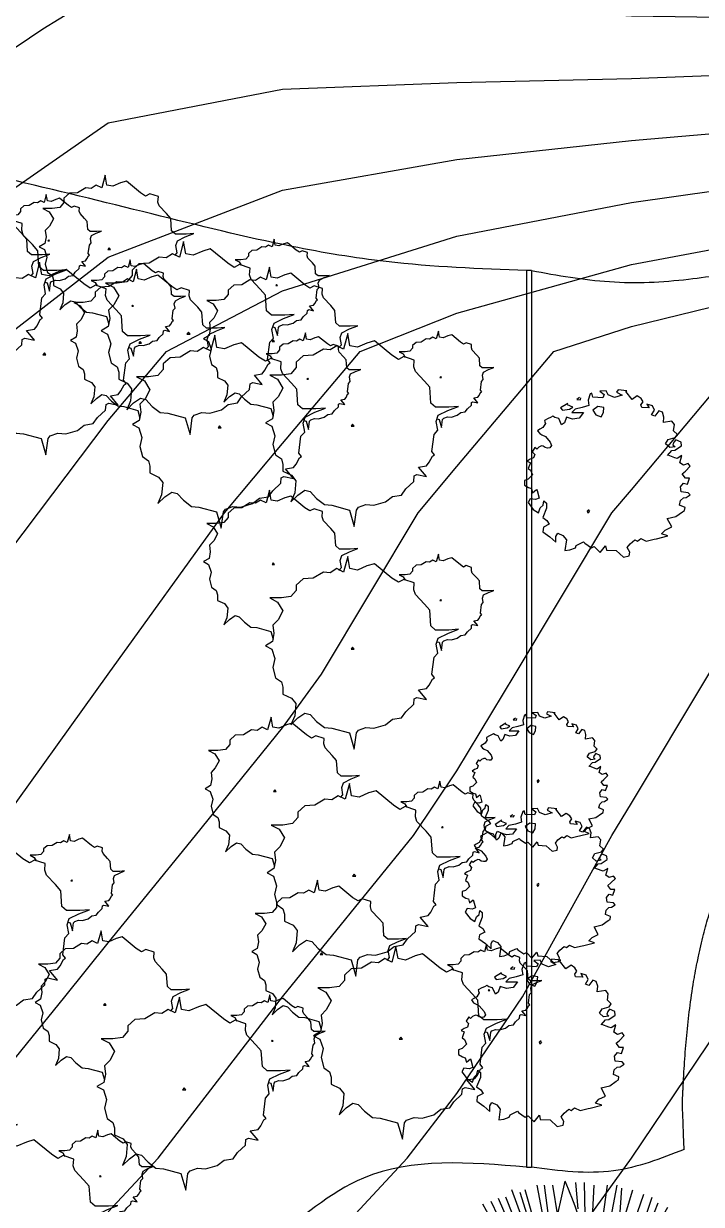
# Model space of a CAD drawing. Header units: millimetres. Extents: x -11 to 176912, y -4191 to 145688.
# Drawn here: x 38341 to 59302, y 84209 to 120738 of the extents above; entities that cross this region are included whole.
import ezdxf

# ---------------------------------------------------------------- set-up
doc = ezdxf.new("R2010")
doc.units = ezdxf.units.MM
doc.header["$MEASUREMENT"] = 0
doc.layers.add('contour', color=254, linetype='Continuous')
doc.layers.add('zelen', color=69, linetype='Continuous')

# ---------------------------------------------------------------- blocks, each defined once
blk = doc.blocks.new('K12-2')
at = {"linetype": 'Continuous'}
for p, q in [((37.2, 242.9), (32.8, 236)), ((63.4, 239.9), (37.2, 242.9)), ((-75.8, 221.1), (-83.8, 215.1)), ((-83.8, 215.1), (-72.9, 214.1)), ((-72.9, 214.1), (-71.7, 220.1)), ((-44.2, 231.8), (-50.5, 213.2)), ((-50.5, 213.2), (-47.9, 197.6)), ((-39.4, 233.2), (-44.2, 231.8)), ((-36.4, 222.2), (-39.4, 233.2)), ((-7.3, 220.3), (-36.4, 222.2)), ((2.7, 240.4), (-16, 239.4)), ((-16, 239.4), (-2.9, 229.8)), ((-2.9, 229.8), (-7.3, 220.3)), ((8.5, 228.4), (2.7, 240.4)), ((26.9, 221), (8.5, 228.4)), ((49, 227.3), (26.9, 221)), ((32.8, 236), (49, 227.3)), ((60, 238.5), (63.4, 239.9)), ((78.2, 215.1), (60, 238.5)), ((93.3, 225.4), (78.2, 215.1)), ((104.7, 218.1), (93.3, 225.4)), ((104.4, 199), (110.7, 207.7)), ((110.7, 207.7), (104.7, 218.1)), ((-110.2, 203.6), (-131.2, 190.2)), ((-131.2, 190.2), (-125.8, 183.5)), ((-125.8, 183.5), (-105.1, 186.5)), ((-111, 199.8), (-111, 199.8)), ((-95.4, 192.9), (-111, 199.8)), ((-105.1, 186.5), (-95.4, 192.9)), ((-88.1, 186.5), (-97.6, 176.8)), ((-97.6, 176.8), (-63.8, 176.4)), ((-67.3, 191.3), (-88.1, 186.5)), ((-63.8, 176.4), (-76.3, 160)), ((-47.9, 197.6), (-67.3, 191.3)), ((-21.4, 194.8), (-36.4, 183.8)), ((-36.4, 183.8), (-28.2, 170.2)), ((-3.9, 191.8), (-21.4, 194.8)), ((-12.6, 163.9), (-5.4, 176.8)), ((-5.4, 176.8), (-3.9, 191.8)), ((106.8, 191.8), (104.4, 199)), ((128.2, 190), (106.8, 191.8)), ((138, 196), (121.7, 200.8)), ((121.7, 200.8), (128.2, 190)), ((135.7, 169.7), (144, 183.5)), ((144, 183.5), (138, 196)), ((157.2, 181.4), (145.4, 165.6)), ((167.4, 177.8), (157.2, 181.4)), ((171.9, 163.7), (167.4, 177.8)), ((-175.4, 145), (-182.4, 133.1)), ((-167.8, 158.9), (-178.2, 152.9)), ((-178.2, 152.9), (-177.3, 149.7)), ((-177.3, 149.7), (-175.4, 145)), ((-160.5, 162.6), (-167.8, 158.9)), ((-153.5, 166), (-160.5, 162.6)), ((-147.4, 162.3), (-153.5, 166)), ((-136.5, 159.1), (-147.4, 162.3)), ((-127.8, 140.5), (-136.5, 159.1)), ((-119.9, 146.4), (-127.8, 140.5)), ((-113.7, 163.2), (-119.9, 146.4)), ((-96.1, 157.5), (-113.7, 163.2)), ((-76.3, 160), (-96.1, 157.5)), ((-28.2, 170.2), (-12.6, 163.9)), ((145.4, 165.6), (135.7, 169.7)), ((170.3, 147.4), (171.9, 163.7)), ((194.8, 151.5), (170.3, 147.4)), ((202.5, 141.9), (194.8, 151.5)), ((200.1, 122.9), (202.5, 141.9)), ((-191.6, 127.6), (-198.2, 123.6)), ((-198.2, 123.6), (-192.1, 115.1)), ((-192.1, 115.1), (-186.3, 111.9)), ((-182.4, 133.1), (-191.6, 127.6)), ((-186.3, 111.9), (-175.4, 106.9)), ((-175.4, 106.9), (-161.2, 90.2)), ((211.3, 112.1), (200.1, 122.9)), ((204.7, 103.2), (211.3, 112.1)), ((-206.4, 74.1), (-213.7, 61.9)), ((-200.8, 69.6), (-206.4, 74.1)), ((-195, 75.5), (-200.8, 69.6)), ((-186.7, 79.2), (-195, 75.5)), ((-181.6, 78.5), (-186.7, 79.2)), ((-176.1, 74.4), (-181.6, 78.5)), ((-169, 72.7), (-176.1, 74.4)), ((-162.2, 73), (-169, 72.7)), ((-157.4, 80.3), (-162.2, 73)), ((-161.2, 90.2), (-157.4, 80.3)), ((176.5, 84.7), (184.3, 97.8)), ((188.7, 74.2), (176.5, 84.7)), ((184.3, 97.8), (204.7, 103.2)), ((204.5, 76.7), (188.7, 74.2)), ((200.9, 89.6), (198.2, 82.4)), ((198.2, 82.4), (204.5, 76.7)), ((206.5, 96.9), (200.9, 89.6)), ((203.8, 66.6), (222.9, 79)), ((222, 90), (206.5, 96.9)), ((222.9, 79), (222, 90)), ((-220, 39.8), (-228.5, 34.3)), ((-210.1, 44.4), (-220, 39.8)), ((-213.7, 61.9), (-206.6, 54.3)), ((-206.6, 54.3), (-210.1, 44.4)), ((181.9, 50.9), (194.6, 65.4)), ((183.9, 51.6), (181.9, 50.9)), ((204, 44.2), (183.9, 51.6)), ((194.6, 65.4), (203.8, 66.6)), ((210.8, 41.9), (204, 44.2)), ((224.6, 50.9), (210.8, 41.9)), ((218.3, 29.3), (224.6, 50.9)), ((-228.5, 34.3), (-219.3, 29.9)), ((-219.3, 29.9), (-225.6, 12.9)), ((-225.6, 12.9), (-218.6, 7.6)), ((-218.6, 7.6), (-213, -5.8)), ((6.3, 3.5), (0, 0)), ((0, 0), (2, -5.3)), ((5.1, -2.8), (8, 1.4)), ((229, 22.6), (218.3, 29.3)), ((225.2, -3), (235.1, 5.3)), ((242.8, 27), (229, 22.6)), ((235.1, 5.3), (248.9, 19.4)), ((248.9, 19.4), (242.8, 27)), ((-236.1, -22.1), (-236.3, -35.7)), ((-225.4, -18.7), (-236.1, -22.1)), ((-213, -5.8), (-225.4, -18.7)), ((2, -5.3), (5.1, -2.8)), ((220.7, -41.4), (229, -30.1)), ((235.1, -15.6), (225.2, -3)), ((229, -30.1), (240.7, -33.2)), ((247, -15.6), (235.1, -15.6)), ((240.7, -33.2), (247, -15.6)), ((-236.3, -35.7), (-224.6, -42.8)), ((-224.6, -42.8), (-216.4, -45.4)), ((-216.4, -45.4), (-213.2, -58.2)), ((-213.2, -58.2), (-201.3, -48.3)), ((-201.3, -48.3), (-199.7, -51.6)), ((-199.7, -51.6), (-193.8, -74.2)), ((222.5, -56), (220.7, -41.4)), ((242.9, -58), (222.5, -56)), ((237.1, -71.8), (248.7, -64.5)), ((248.7, -64.5), (242.9, -58)), ((-220.3, -75.8), (-226.3, -87.3)), ((-226.3, -87.3), (-211, -107.5)), ((-204.7, -78.3), (-220.3, -75.8)), ((-193.8, -74.2), (-204.7, -78.3)), ((-195.5, -117.2), (-190.7, -102)), ((-190.7, -102), (-182.1, -94.6)), ((-172.2, -103.4), (-183.1, -130.3)), ((-182.1, -94.6), (-179.7, -82.4)), ((-179.7, -82.4), (-172.2, -88.4)), ((-172.2, -88.4), (-172.2, -103.4)), ((217.3, -94.4), (220, -81.1)), ((233.4, -101.5), (217.3, -94.4)), ((220, -81.1), (228.8, -72.8)), ((228.8, -72.8), (237.1, -71.8)), ((232.4, -110.3), (233.4, -101.5)), ((-211, -107.5), (-195.5, -117.2)), ((-183.1, -130.3), (-170.9, -139.7)), ((181.4, -133.6), (206.7, -128)), ((194.5, -158), (181.4, -133.6)), ((206.7, -128), (225.9, -114.4)), ((225.9, -114.4), (232.4, -110.3)), ((-181.2, -159.5), (-182.9, -172.4)), ((-182.9, -172.4), (-162.4, -187.2)), ((-164.2, -150.3), (-181.2, -159.5)), ((-170.9, -139.7), (-164.2, -150.3)), ((165.1, -178.2), (175.1, -167.4)), ((175.1, -167.4), (194.5, -158)), ((-162.4, -187.2), (-144.5, -203.3)), ((-144.7, -186.7), (-138.7, -177)), ((-144.5, -203.3), (-144.7, -186.7)), ((-138.7, -177), (-124.3, -183.3)), ((-124.3, -183.3), (-113.9, -196.4)), ((-113.9, -196.4), (-118.2, -227.7)), ((-85, -212.5), (-63.4, -202.2)), ((-63.4, -202.2), (-60, -206.3)), ((-60, -206.3), (-40.6, -219.2)), ((64.3, -218.5), (72.9, -207.5)), ((72.9, -207.5), (86.9, -196)), ((86.9, -196), (93.8, -199.9)), ((93.8, -199.9), (104, -192)), ((104, -192), (119.8, -199.8)), ((119.8, -199.8), (143.5, -194.3)), ((143.5, -194.3), (149.6, -193.4)), ((149.6, -193.4), (183.1, -184.9)), ((183.1, -184.9), (165.1, -178.2)), ((-118.2, -227.7), (-103.4, -225.6)), ((-103.4, -225.6), (-87.6, -219.7)), ((-87.6, -219.7), (-85, -212.5)), ((-40.6, -219.2), (-32.1, -215.5)), ((-32.1, -215.5), (-15, -233)), ((-15, -233), (0.7, -213.7)), ((0.7, -213.7), (3.4, -226.1)), ((3.4, -226.1), (32.3, -227.9)), ((32.3, -227.9), (53.2, -247.3)), ((72.2, -232.3), (64.3, -218.5)), ((70.2, -243.2), (72.2, -232.3)), ((53.2, -247.3), (70.2, -243.2))]:
    blk.add_line(p, q, dxfattribs=at)
blk = doc.blocks.new('Clump of Trees or Bushes - plan')
for points in [[(-10.993, 56.487), (-9.228, 58.426), (-10.144, 63.512), (-8.923, 67.033), (-3.43, 69.772), (2.673, 72.119), (-2.82, 71.728), (-10.449, 71.728), (-13.195, 74.075), (-13.806, 83.073), (-16.857, 86.594), (-22.045, 92.071), (-22.961, 94.81), (-22.656, 98.722), (-28.759, 100.678), (-31.811, 99.113), (-35.472, 101.461), (-45.543, 109.676), (-49.815, 108.503), (-55.308, 106.155), (-59.58, 106.938), (-60.801, 113.98), (-63.242, 104.982), (-67.209, 106.938), (-70.872, 104.59), (-74.839, 104.982), (-80.637, 101.461), (-86.435, 101.069), (-90.402, 97.548), (-90.402, 94.419), (-93.454, 90.898), (-98.947, 90.115), (-105.66, 90.115), (-101.083, 87.768), (-98.031, 82.682), (-100.778, 77.596), (-103.829, 74.466), (-103.219, 69.772), (-104.134, 65.077), (-108.102, 62.73), (-104.439, 60.774), (-102.609, 55.297), (-103.829, 50.211), (-102.303, 44.342), (-98.947, 41.995), (-98.031, 38.865), (-98.031, 34.953), (-93.148, 32.606), (-90.707, 29.476), (-91.317, 22.434), (-93.454, 17.348), (-89.487, 21.26), (-85.519, 23.999), (-82.468, 23.216), (-78.806, 19.304), (-74.228, 15.783), (-69.956, 15.392), (-59.886, 12.653), (-58.254, 7.074)], [(59.448, 5.262), (60.936, 4.858), (62.652, -1.011), (63.415, 4.858), (64.178, 5.836), (66.848, 6.814), (69.709, 6.569), (73.905, 7.792), (76.385, 9.748), (79.627, 10.237), (81.153, 12.438), (84.014, 15.127), (84.205, 17.084), (85.158, 17.573), (88.591, 16.839), (85.73, 20.262), (88.591, 20.751), (89.545, 21.974), (90.689, 24.174), (91.452, 24.663), (90.499, 25.886), (91.261, 31.999), (92.596, 33.466), (92.024, 36.645), (92.787, 38.845), (96.22, 40.557), (100.035, 42.024), (96.602, 41.779), (91.834, 41.779), (90.117, 43.246), (89.736, 48.871), (87.828, 51.071), (84.586, 54.494), (84.014, 56.206), (84.205, 58.651), (80.39, 59.873), (78.483, 58.895), (76.194, 60.362), (69.9, 65.497), (67.23, 64.764), (63.797, 63.297), (61.126, 63.786), (60.364, 68.187), (58.838, 62.563), (56.358, 63.786), (54.07, 62.319), (51.59, 62.563), (47.966, 60.362), (44.343, 60.118), (41.863, 57.917), (41.863, 55.961), (39.956, 53.761), (36.523, 53.272), (32.327, 53.272), (35.187, 51.805), (36.641, 49.381)]]:
    blk.add_lwpolyline(points)
for points in [[(-4.577, 66.508), (-7.629, 55.261), (-12.588, 57.706), (-17.166, 54.772), (-22.125, 55.261), (-29.372, 50.86), (-36.62, 50.371), (-41.579, 45.969), (-41.579, 42.057), (-45.393, 37.656), (-52.259, 36.678), (-60.651, 36.678), (-54.93, 33.743), (-51.115, 27.386), (-54.548, 21.029), (-58.363, 17.116), (-57.6, 11.248), (-58.744, 5.38), (-63.703, 2.446), (-59.126, 0), (-56.837, -6.846), (-58.363, -13.203), (-56.455, -20.539), (-52.259, -23.473), (-51.115, -27.385), (-51.115, -32.275), (-45.012, -35.21), (-41.96, -39.122), (-42.723, -47.924), (-45.393, -54.282), (-40.434, -49.391), (-35.475, -45.968), (-31.661, -46.946), (-27.083, -51.837), (-21.362, -56.238), (-16.021, -56.727), (-3.433, -60.15), (0, -71.887), (1.526, -60.15), (3.052, -58.194), (8.392, -56.238), (14.114, -56.727), (22.506, -54.282), (27.465, -50.369), (33.949, -49.391), (37.001, -44.99), (42.723, -39.611), (43.104, -35.699), (45.012, -34.721), (51.878, -36.188), (46.156, -29.341), (51.878, -28.363), (53.785, -25.918), (56.074, -21.517), (57.6, -20.539), (55.692, -18.094), (57.218, -5.868), (59.888, -2.934), (58.744, 3.424), (60.27, 7.825), (67.136, 11.248), (74.765, 14.182), (67.899, 13.693), (58.363, 13.693), (54.93, 16.627), (54.167, 27.875), (50.352, 32.276), (43.867, 39.123), (42.723, 42.546), (43.104, 47.436), (35.475, 49.882), (31.661, 47.925), (27.083, 50.86), (14.495, 61.129), (9.155, 59.662), (2.289, 56.728), (-3.052, 57.706)], [(-58.055, 61.947), (-58.97, 60.774), (-57.139, 60.774)], [(62.08, 35.667), (61.508, 34.933), (62.652, 34.933)], [(-1.144, 1.468), (-2.289, 0), (0, 0)]]:
    blk.add_lwpolyline(points, close=True)
blk = doc.blocks.new('T12')
for p, q in [((-0.1347, 0.5457), (-0.2532, 1.1696)), ((-0.1641, 0.8312), (-0.2091, 1.1696)), ((-0.1268, 0.9828), (-0.1572, 1.1696)), ((-0.0015, 1.0262), (-0.0162, 1.1872)), ((0.0435, 0.8042), (0.0357, 1.1872)), ((0.0435, 0.2249), (0.1767, 1.1696)), ((0.066, 0.5457), (0.0954, 1.1696)), ((0.0876, 0.4035), (0.2364, 1.1696)), ((-0.1494, 0.306), (-0.4911, 1.0897)), ((-0.0231, 0.0475), (-0.446, 1.0979)), ((-0.1494, 0.4305), (-0.4088, 1.1426)), ((-0.0975, 0.2966), (-0.3569, 1.1249)), ((-0.1425, 0.4928), (-0.3276, 1.1426)), ((0.021, 0.1098), (0.3324, 1.1426)), ((0.1179, 0.2966), (0.3989, 1.1155)), ((0.2511, 0.9463), (0.2658, 1.152)), ((0.2589, 0.5375), (0.4518, 1.0979)), ((-0.2982, 0.5375), (-0.587, 1.0533)), ((-0.1425, 0.2519), (-0.5351, 1.0709)), ((0.3324, 0.6702), (0.488, 1.0627)), ((0.3843, 0.7513), (0.5478, 1.0356)), ((-0.2835, 0.4834), (-0.6389, 0.9828)), ((0.4959, 0.8312), (0.5997, 1.0004)), ((-0.4764, 0.7149), (-0.6683, 0.9287)), ((0.6222, 0.7243), (0.7485, 0.8841)), ((0.629, 0.7948), (0.7181, 0.9205)), ((-0.6683, 0.6173), (-0.8465, 0.8394)), ((-0.6908, 0.7149), (-0.8024, 0.8488)), ((0.5331, 0.5633), (0.8151, 0.8394)), ((-0.3873, 0.3142), (-0.9356, 0.7419)), ((-0.6017, 0.5375), (-0.8612, 0.7948)), ((0.1023, 0.0921), (0.867, 0.7948)), ((0.2589, 0.2167), (0.911, 0.7325)), ((-0.3276, 0.2249), (-0.9806, 0.689)), ((0.0288, 0.0205), (0.9629, 0.6526)), ((-0.0681, 0.0557), (-1.01, 0.6173)), ((0.488, 0.2613), (0.9776, 0.6256)), ((0.5771, 0.2966), (1.0226, 0.5997)), ((-0.5949, 0.2613), (-1.0697, 0.5281)), ((-0.4911, 0.2519), (-1.0325, 0.5551)), ((-0.2316, 0.1192), (-1.0991, 0.4576)), ((0.3255, 0.1814), (1.0452, 0.501)), ((0.8219, 0.3412), (1.0373, 0.4388)), ((-0.2982, 0.1274), (-1.1138, 0.4035)), ((0.9414, 0.3412), (1.0745, 0.3859)), ((-0.6321, 0.1991), (-1.1363, 0.3412)), ((-1.0766, 0.2167), (-1.1657, 0.2343)), ((-0.7731, 0.2167), (-1.1588, 0.279)), ((0.9776, 0.1814), (1.1411, 0.2249)), ((0.7553, 0.1004), (1.1558, 0.1544)), ((-1.01, 0.0827), (-1.151, 0.1004)), ((0.6594, 0.0827), (1.1558, 0.1004)), ((-0.9356, 0.0557), (-1.1657, 0.0475)), ((-0.7055, -0.0148), (-1.151, 0.0028)), ((0.488, 0.0299), (1.1636, 0.0381)), ((-0.4911, -0.0148), (-1.1951, -0.1311)), ((-0.2757, -0.0324), (-1.1804, -0.2016)), ((-0.8024, -0.0324), (-1.1804, -0.0594)), ((-0.075, -0.0148), (-1.1432, -0.3003)), ((0.0357, -0.0418), (0.77, -0.8608)), ((0.1473, -0.0066), (1.1783, -0.05)), ((0.3774, -0.0594), (1.1783, -0.157)), ((-0.3423, -0.1311), (-1.0697, -0.4954)), ((-0.0906, -0.1217), (-0.7359, -0.9407)), ((-0.0231, -0.1123), (0.1023, -1.1639)), ((0.0063, -0.1311), (0.1767, -1.1545)), ((0.1473, -0.1311), (0.8366, -0.7985)), ((0.6369, -0.1393), (1.1558, -0.2192)), ((-0.446, -0.1664), (-1.1432, -0.345)), ((-0.3941, -0.157), (-1.106, -0.4155)), ((-0.0084, -0.157), (0.0357, -1.1545)), ((0.2217, -0.1664), (0.9189, -0.7362)), ((0.7407, -0.1758), (1.1039, -0.2815)), ((-0.0162, -0.2557), (-0.0015, -1.1545)), ((0.2658, -0.2192), (0.911, -0.8079)), ((0.9257, -0.2815), (1.0892, -0.3179)), ((-0.6389, -0.3356), (-1.0325, -0.54)), ((-0.2835, -0.3179), (-0.7574, -0.9148)), ((-0.1866, -0.2909), (-0.684, -0.9407)), ((-0.0309, -0.3262), (-0.0681, -1.1815)), ((0.2364, -0.3262), (0.7113, -0.9148)), ((0.5331, -0.345), (0.9629, -0.6916)), ((1.0001, -0.345), (1.0971, -0.3532)), ((-0.6987, -0.3884), (-1.0247, -0.594)), ((-0.3795, -0.3978), (-0.8171, -0.8337)), ((-0.3354, -0.3626), (-0.7574, -0.8702)), ((-0.2316, -0.3978), (-0.6242, -0.9947)), ((0.2736, -0.3708), (0.6437, -0.9853)), ((0.6516, -0.3802), (0.9776, -0.6469)), ((0.7632, -0.4155), (1.0226, -0.5846)), ((-0.261, -0.4695), (-0.5577, -1.0123)), ((0.1101, -0.4871), (0.2139, -1.1463)), ((0.9776, -0.4695), (1.0452, -0.513)), ((-0.7799, -0.6199), (-0.9062, -0.7456)), ((-0.684, -0.594), (-0.869, -0.7809)), ((-0.305, -0.6117), (-0.5126, -1.0394)), ((-0.0828, -0.6117), (-0.1719, -1.1369)), ((0.162, -0.6117), (0.2805, -1.1016)), ((-0.3197, -0.7186), (-0.4686, -1.0746)), ((-0.0681, -0.6645), (-0.1053, -1.1275)), ((0.2589, -0.8161), (0.3255, -1.1016)), ((0.4587, -0.8079), (0.5771, -1.0029)), ((-0.2091, -0.923), (-0.2463, -1.1463)), ((0.3177, -0.896), (0.3774, -1.057)), ((-0.3648, -0.9583), (-0.4539, -1.1016)), ((0.4734, -0.9501), (0.5037, -1.0394))]:
    blk.add_line(p, q)
for points in [[(-0.0139, 0.0114, -0.018232), (-0.0936, 0.2904, -0.024654), (-0.1347, 0.501, -0.00785), (-0.1671, 0.7541, -0.014321), (-0.1494, 0.8935), (-0.0828, 1.1954)], [(-0.0139, 0.0114, 0.025596), (0.0353, 0.3018, 0.037835), (0.0435, 0.501, 0.00676), (0.0332, 0.7157, 0.00961), (0.021, 0.8664, 0.051445), (-0.0045, 0.9904, 0.029602), (-0.0828, 1.1954)], [(-0.0136, 0.0111, 0.025596), (0.2089, 0.2041, 0.037835), (0.3418, 0.3528, 0.00676), (0.4702, 0.5252, 0.00961), (0.5565, 0.6493, 0.051445), (0.6155, 0.7612, 0.029602), (0.6853, 0.9694)], [(-0.0136, 0.0111, -0.018232), (0.102, 0.2772, -0.024654), (0.2041, 0.466, -0.00785), (0.3398, 0.682, -0.014321), (0.442, 0.7784), (0.6853, 0.9694)], [(-0.0128, 0.0121, 0.025596), (-0.1512, 0.2721, 0.037835), (-0.2664, 0.4348, 0.00676), (-0.4058, 0.5985, 0.00961), (-0.5075, 0.7104, 0.051445), (-0.6034, 0.7929, 0.029602), (-0.7907, 0.9074)], [(-0.0128, 0.0121, -0.018232), (-0.2463, 0.1843, -0.024654), (-0.4075, 0.326, -0.00785), (-0.5878, 0.5065, -0.014321), (-0.6589, 0.6277), (-0.7907, 0.9074)], [(-0.0048, 0.0132, -0.018232), (0.2536, 0.1453, -0.024654), (0.4524, 0.2262, -0.00785), (0.6944, 0.3069, -0.014321), (0.8346, 0.3164), (1.1437, 0.3094)], [(-0.0048, 0.0132, 0.025596), (0.2897, 0.021, 0.037835), (0.4868, 0.0514, 0.00676), (0.6954, 0.103, 0.00961), (0.841, 0.144, 0.051445), (0.9576, 0.193, 0.029602), (1.1437, 0.3094)], [(-0.0214, 0.0136, 0.025596), (-0.2976, 0.116, 0.037835), (-0.4919, 0.161, 0.00676), (-0.7048, 0.1908, 0.00961), (-0.8552, 0.2068, 0.051445), (-0.9817, 0.2048, 0.029602), (-1.1977, 0.1659)], [(-0.0214, 0.0136, -0.018232), (-0.3104, -0.0129, -0.024654), (-0.525, -0.0141, -0.00785), (-0.7797, 0.0011, -0.014321), (-0.9134, 0.0444), (-1.1977, 0.1659)], [(0.0001, 0.0131, 0.025596), (-0.1492, -0.2408, 0.037835), (-0.2276, -0.4241, 0.00676), (-0.2943, -0.6285, 0.00961), (-0.3364, -0.7737, 0.051445), (-0.3567, -0.8986, 0.029602), (-0.3564, -1.1181)], [(0.0001, 0.0131, -0.018232), (-0.0246, -0.276, -0.024654), (-0.0611, -0.4875, -0.00785), (-0.1207, -0.7355, -0.014321), (-0.1868, -0.8595), (-0.3564, -1.1181)], [(-0.014, 0.005, 0.025596), (0.0455, -0.2835, 0.037835), (0.1101, -0.4721, 0.00676), (0.1976, -0.6685, 0.00961), (0.2637, -0.8045, 0.051445), (0.3324, -0.9107, 0.029602), (0.4797, -1.0734)], [(-0.014, 0.005, -0.018232), (0.1615, -0.2261, -0.024654), (0.2762, -0.4075, -0.00785), (0.3982, -0.6315, -0.014321), (0.4322, -0.7679), (0.4797, -1.0734)], [(-0.0028, 0.0018, 0.025596), (0.2362, -0.1704, 0.037835), (0.4114, -0.2657, 0.00676), (0.6086, -0.3511, 0.00961), (0.7493, -0.4066, 0.051445), (0.8718, -0.4383, 0.029602), (1.0904, -0.4585)], [(-0.0028, 0.0018, -0.018232), (0.2828, -0.0497, -0.024654), (0.49, -0.1057, -0.00785), (0.7314, -0.1882, -0.014321), (0.8487, -0.2656), (1.0904, -0.4585)], [(0, -0.0051, 0.025596), (-0.2733, -0.115, 0.037835), (-0.4474, -0.2123, 0.00676), (-0.625, -0.3334, 0.00961), (-0.747, -0.4226, 0.051445), (-0.8393, -0.5092, 0.029602), (-0.9731, -0.6832)], [(0, -0.0051, -0.018232), (-0.1961, -0.2189, -0.024654), (-0.3542, -0.3641, -0.00785), (-0.5529, -0.5242, -0.014321), (-0.681, -0.5819), (-0.9731, -0.6832)]]:
    blk.add_lwpolyline(points, format="xyb")
blk = doc.blocks.new('contour')
at = {"color": 9, "true_color": 0xc7c8ca}
for points in [[(296848, 121488), (302240, 121488), (304936, 123706), (307632, 126202), (310329, 128697), (313025, 131192), (315182, 133688), (318417, 137431), (319615, 138678), (323809, 142172), (325607, 143669), (329201, 146391), (332572, 148660), (334594, 149908), (339986, 149908), (345378, 149373), (350770, 149059), (356163, 148982), (361555, 148799), (366947, 148660), (372339, 148541), (377732, 148422), (383124, 148295), (388516, 148173)], [(296848, 115943), (302240, 115943), (305610, 118715), (307632, 120379), (311677, 123706), (313025, 124954), (316620, 128697), (318417, 130836), (320813, 133688), (323809, 136807), (325427, 138678), (329201, 141854), (331598, 143669), (334594, 145749), (339986, 146788), (345378, 146996), (350770, 147124), (356163, 147329), (361555, 147377), (366947, 147412), (372339, 147353), (377732, 147234), (383124, 147078), (388516, 146956)], [(296848, 110397), (302240, 110397), (306862, 113725), (307632, 114348), (313025, 118715), (317818, 123706), (318417, 124330), (322611, 128697), (323809, 130123), (326805, 133688), (329201, 136540), (330819, 138678), (334594, 141590), (339986, 143669), (345378, 144620), (350770, 145205), (356163, 145665), (361555, 145951), (366947, 146165), (372339, 146165), (377732, 146046), (383124, 145860), (388516, 145739)], [(308403, 108734), (313025, 112477), (314373, 113725), (318417, 117468), (319765, 118715), (323809, 122993), (324483, 123706), (328602, 128697), (329201, 129410), (332437, 133688), (334594, 136540), (336391, 138678), (339986, 140550), (345378, 142243), (350770, 143285), (353467, 143669), (356163, 144002), (361555, 144525), (366947, 144917), (372339, 144976), (377732, 144857), (383124, 144643), (388516, 144521)], [(318417, 110873), (321498, 113725), (323809, 115863), (326505, 118715), (329201, 121567), (330999, 123706), (334594, 128697), (338189, 133688), (339986, 135827), (342382, 138678), (345378, 139867), (350770, 141366), (356163, 142381), (361555, 143115), (366947, 143669), (372339, 143788), (377732, 143669), (383124, 143432), (388516, 143304)], [(323809, 108734), (329201, 113725), (333246, 118715), (334594, 120379), (337290, 123706), (339986, 127033), (341184, 128697), (344180, 133688), (345378, 135114), (348374, 138678), (350770, 139446), (356163, 140771), (361555, 141728), (366947, 142452), (372339, 142600), (377732, 142452), (383124, 142243), (388516, 142087)], [(334594, 112061), (336134, 113725), (339986, 118715), (344030, 123706), (345378, 125702), (347176, 128697), (350171, 133688), (350770, 134401), (354365, 138678), (356163, 139161), (361555, 140342), (366947, 141235), (372339, 141411), (377732, 141235), (383124, 141055), (388516, 140869)], [(335942, 73798), (335942, 78789), (335672, 83780), (335672, 88771), (335672, 93762), (335492, 98752), (335492, 103743), (339216, 108734), (339986, 109566), (343838, 113725), (345378, 115721), (347400, 118715), (350171, 123706), (350770, 124704), (353167, 128697), (355623, 133688), (356163, 134311), (360357, 138678), (361555, 138956), (366947, 140017), (372339, 140223), (377732, 140017), (383124, 139867), (388516, 139652)], [(350770, 73798), (349422, 78789), (347535, 83780), (346457, 88771), (345378, 93762), (344479, 98752), (343838, 103743), (345378, 106238), (347176, 108734), (350770, 113725), (354141, 118715), (356163, 122458), (356837, 123706), (359158, 128697), (361555, 133688), (366348, 138678), (366947, 138800)]]:
    blk.add_lwpolyline(points, dxfattribs=at)

msp = doc.modelspace()

# ---------------------------------------------------------------- linework, layer by layer
for p, q in [((53898, 113098), (53898, 85362)), ((54048, 113098), (53898, 113098)), ((54048, 113098), (54048, 85362)), ((54048, 111900), (54048, 111900)), ((53898, 85362), (54048, 85362))]:
    msp.add_line(p, q)
at = {"linetype": 'Continuous'}
for p, q in [((55864, 109287), (55797, 109091)), ((55914, 109302), (55864, 109287)), ((55946, 109186), (55914, 109302)), ((56359, 109379), (56162, 109368)), ((56162, 109368), (56300, 109267)), ((56300, 109267), (56253, 109166)), ((56420, 109252), (56359, 109379)), ((56614, 109173), (56420, 109252)), ((56848, 109241), (56614, 109173)), ((56724, 109405), (56677, 109332)), ((56677, 109332), (56848, 109241)), ((57000, 109373), (56724, 109405)), ((56964, 109358), (57000, 109373)), ((57157, 109112), (56964, 109358)), ((55167, 108990), (54945, 108849)), ((55158, 108949), (55158, 108949)), ((55324, 108877), (55158, 108949)), ((55221, 108809), (55324, 108877)), ((55620, 108860), (55401, 108809)), ((55530, 109175), (55446, 109112)), ((55446, 109112), (55560, 109101)), ((55560, 109101), (55573, 109164)), ((55824, 108927), (55620, 108860)), ((55797, 109091), (55824, 108927)), ((56253, 109166), (55946, 109186)), ((56104, 108897), (55946, 108781)), ((56289, 108865), (56104, 108897)), ((56273, 108707), (56289, 108865)), ((57316, 109220), (57157, 109112)), ((57437, 109143), (57316, 109220)), ((57433, 108942), (57499, 109033)), ((57458, 108865), (57433, 108942)), ((57499, 109033), (57437, 109143)), ((57684, 108847), (57458, 108865)), ((57789, 108910), (57616, 108961)), ((57616, 108961), (57684, 108847)), ((57851, 108778), (57789, 108910)), ((54559, 108518), (54449, 108455)), ((54636, 108557), (54559, 108518)), ((54710, 108593), (54636, 108557)), ((54774, 108554), (54710, 108593)), ((54889, 108520), (54774, 108554)), ((54981, 108324), (54889, 108520)), ((54945, 108849), (55002, 108778)), ((55002, 108778), (55221, 108809)), ((55130, 108563), (55065, 108386)), ((55316, 108503), (55130, 108563)), ((55401, 108809), (55300, 108707)), ((55300, 108707), (55657, 108703)), ((55525, 108529), (55316, 108503)), ((55657, 108703), (55525, 108529)), ((55946, 108781), (56033, 108638)), ((56033, 108638), (56198, 108570)), ((56198, 108570), (56273, 108707)), ((57763, 108632), (57851, 108778)), ((57866, 108589), (57763, 108632)), ((57991, 108755), (57866, 108589)), ((58099, 108718), (57991, 108755)), ((58146, 108568), (58099, 108718)), ((58130, 108397), (58146, 108568)), ((54307, 108188), (54237, 108145)), ((54237, 108145), (54302, 108055)), ((54404, 108246), (54307, 108188)), ((54478, 108371), (54404, 108246)), ((54449, 108455), (54458, 108421)), ((54458, 108421), (54478, 108371)), ((55065, 108386), (54981, 108324)), ((58388, 108440), (58130, 108397)), ((58469, 108339), (58388, 108440)), ((58444, 108137), (58469, 108339)), ((58562, 108023), (58444, 108137)), ((54302, 108055), (54363, 108021)), ((54363, 108021), (54478, 107969)), ((54478, 107969), (54629, 107792)), ((54629, 107792), (54668, 107687)), ((58194, 107734), (58277, 107872)), ((58277, 107872), (58492, 107930)), ((58453, 107786), (58424, 107710)), ((58512, 107863), (58453, 107786)), ((58492, 107930), (58562, 108023)), ((58675, 107790), (58512, 107863)), ((58684, 107674), (58675, 107790)), ((54151, 107622), (54074, 107493)), ((54074, 107493), (54149, 107413)), ((54149, 107413), (54112, 107308)), ((54210, 107575), (54151, 107622)), ((54271, 107637), (54210, 107575)), ((54359, 107676), (54271, 107637)), ((54413, 107669), (54359, 107676)), ((54471, 107626), (54413, 107669)), ((54546, 107607), (54471, 107626)), ((54618, 107611), (54546, 107607)), ((54668, 107687), (54618, 107611)), ((58324, 107624), (58194, 107734)), ((58252, 107377), (58386, 107530)), ((58490, 107650), (58324, 107624)), ((58386, 107530), (58483, 107544)), ((58424, 107710), (58490, 107650)), ((58483, 107544), (58684, 107674)), ((54008, 107260), (53918, 107202)), ((53918, 107202), (54015, 107155)), ((54015, 107155), (53948, 106976)), ((54112, 107308), (54008, 107260)), ((58273, 107385), (58252, 107377)), ((58485, 107306), (58273, 107385)), ((58557, 107282), (58485, 107306)), ((58702, 107377), (58557, 107282)), ((58636, 107150), (58702, 107377)), ((58749, 107079), (58636, 107150)), ((58894, 107125), (58749, 107079)), ((58814, 106896), (58959, 107045)), ((58959, 107045), (58894, 107125)), ((53948, 106976), (54022, 106920)), ((54081, 106778), (53950, 106642)), ((54022, 106920), (54081, 106778)), ((58710, 106808), (58814, 106896)), ((58814, 106675), (58710, 106808)), ((58939, 106675), (58814, 106675)), ((58873, 106489), (58939, 106675)), ((53837, 106606), (53835, 106463)), ((53835, 106463), (53959, 106388)), ((53950, 106642), (53837, 106606)), ((53959, 106388), (54045, 106360)), ((54045, 106360), (54079, 106226)), ((54079, 106226), (54205, 106330)), ((54205, 106330), (54221, 106295)), ((58661, 106403), (58749, 106522)), ((58681, 106248), (58661, 106403)), ((58749, 106522), (58873, 106489)), ((54004, 106039), (53941, 105918)), ((54169, 106013), (54004, 106039)), ((54284, 106056), (54169, 106013)), ((54221, 106295), (54284, 106056)), ((54408, 105841), (54433, 105970)), ((54433, 105970), (54512, 105906)), ((58625, 105843), (58654, 105983)), ((58654, 105983), (58747, 106071)), ((58896, 106227), (58681, 106248)), ((58747, 106071), (58835, 106082)), ((58835, 106082), (58957, 106158)), ((58957, 106158), (58896, 106227)), ((53941, 105918), (54103, 105705)), ((54103, 105705), (54266, 105602)), ((54266, 105602), (54316, 105763)), ((54316, 105763), (54408, 105841)), ((54512, 105748), (54397, 105464)), ((54512, 105906), (54512, 105748)), ((58514, 105488), (58717, 105632)), ((58796, 105768), (58625, 105843)), ((58717, 105632), (58785, 105675)), ((58785, 105675), (58796, 105768)), ((54397, 105464), (54526, 105365)), ((54596, 105253), (54417, 105156)), ((54526, 105365), (54596, 105253)), ((58246, 105428), (58514, 105488)), ((58385, 105171), (58246, 105428)), ((54417, 105156), (54399, 105020)), ((54399, 105020), (54616, 104863)), ((54616, 104863), (54805, 104693)), ((54803, 104868), (54866, 104971)), ((54805, 104693), (54803, 104868)), ((54866, 104971), (55018, 104904)), ((55018, 104904), (55128, 104766)), ((57911, 104797), (58264, 104887)), ((58074, 104958), (58180, 105072)), ((58264, 104887), (58074, 104958)), ((58180, 105072), (58385, 105171)), ((55128, 104766), (55083, 104435)), ((55239, 104458), (55406, 104519)), ((55406, 104519), (55433, 104596)), ((55433, 104596), (55661, 104704)), ((55661, 104704), (55697, 104661)), ((55697, 104661), (55902, 104525)), ((55902, 104525), (55991, 104564)), ((55991, 104564), (56173, 104379)), ((56173, 104379), (56338, 104583)), ((56338, 104583), (56367, 104452)), ((57009, 104532), (57101, 104648)), ((57094, 104387), (57009, 104532)), ((57101, 104648), (57248, 104769)), ((57248, 104769), (57322, 104728)), ((57322, 104728), (57429, 104812)), ((57429, 104812), (57596, 104730)), ((57596, 104730), (57846, 104788)), ((57846, 104788), (57911, 104797)), ((55083, 104435), (55239, 104458)), ((56367, 104452), (56672, 104433)), ((56672, 104433), (56893, 104228)), ((56893, 104228), (57072, 104271)), ((57072, 104271), (57094, 104387))]:
    msp.add_line(p, q, dxfattribs=at)
msp.add_lwpolyline([(55834, 105696), (55767, 105659), (55789, 105603), (55821, 105629), (55852, 105674)], dxfattribs=at)
for points, knots in [([(53898, 113098), (52447, 113153), (50010, 113245), (46138, 113897), (42254, 114867), (37309, 116081), (29693, 117751), (18997, 120880), (10094, 122588), (5320, 123562)], [0, 0, 0, 0, 4350.331225, 7307.035646, 11757.963323, 16358.700806, 22581.2468, 35145.002511, 49758.642477, 49758.642477, 49758.642477, 49758.642477]), ([(58766, 85909), (58713, 87287), (58716, 87380), (58724, 87548), (58727, 87623), (58733, 87739), (58735, 87780), (58739, 87854), (58740, 87886), (58744, 87952), (58745, 87985), (58751, 88083), (58754, 88148), (58766, 88345), (58774, 88477), (58801, 88884), (58823, 89160), (58875, 89714), (58905, 89992), (58976, 90549), (59016, 90827), (59073, 91161), (59082, 91217), (59112, 91385), (59133, 91497), (59161, 91635), (59166, 91662), (59176, 91708), (59180, 91727), (59187, 91762), (59190, 91777), (59197, 91808), (59200, 91824), (59210, 91870), (59216, 91900), (59237, 91992), (59250, 92053), (59292, 92236), (59322, 92358), (59404, 92687), (59460, 92895), (59575, 93306), (59635, 93510), (59757, 93915), (59820, 94116), (59946, 94515), (60010, 94714), (60137, 95108), (60201, 95305), (60327, 95696), (60389, 95891), (60453, 96100), (60458, 96113), (60465, 96139), (60469, 96150), (60476, 96173), (60480, 96185), (60490, 96219), (60497, 96243), (60519, 96312), (60533, 96358), (60575, 96498), (60603, 96592), (60684, 96859), (60736, 97034), (60842, 97386), (60896, 97563), (61006, 97919), (61063, 98097), (61180, 98455), (61241, 98634), (61367, 98992), (61434, 99171), (61573, 99529), (61647, 99707), (61802, 100063), (61885, 100240), (61991, 100453), (62010, 100491), (62037, 100544), (62044, 100559), (62059, 100587), (62065, 100600), (62086, 100640), (62101, 100667), (62144, 100748), (62173, 100802), (62262, 100962), (62323, 101068), (62446, 101276), (62510, 101379), (62665, 101625), (62759, 101768), (62949, 102049), (63045, 102188), (63240, 102461), (63338, 102596), (63536, 102864), (63635, 102996), (63834, 103258), (63933, 103389), (64131, 103648), (64229, 103776), (64423, 104033), (64519, 104161), (64626, 104304), (64637, 104320), (64657, 104346), (64664, 104357), (64687, 104387), (64702, 104408), (64732, 104449), (64747, 104469), (64792, 104531), (64822, 104572), (64912, 104696), (64972, 104779), (65153, 105033), (65275, 105205), (65519, 105552), (65642, 105727), (65889, 106077), (66013, 106253), (66266, 106605), (66393, 106781), (66654, 107132), (66786, 107306), (67057, 107654), (67195, 107826), (67479, 108167), (67625, 108335), (67900, 108640), (68029, 108777), (68293, 109046), (68429, 109178), (68708, 109438), (68852, 109565), (69147, 109812), (69300, 109932), (69470, 110059), (69484, 110069), (69508, 110087), (69518, 110094), (69536, 110107), (69545, 110113), (69562, 110126), (69570, 110132), (69596, 110150), (69613, 110162), (69664, 110199), (69698, 110223), (69801, 110294), (69870, 110340), (70047, 110457), (70155, 110527), (70372, 110662), (70481, 110728), (70697, 110856), (70805, 110919), (71019, 111043), (71125, 111104), (71336, 111225), (71441, 111285), (71647, 111403), (71749, 111462), (71949, 111580), (72048, 111639), (72241, 111756), (72336, 111816), (72521, 111935), (72612, 111994), (72788, 112116), (72873, 112177), (73039, 112300), (73119, 112363), (73259, 112478), (73320, 112531), (73437, 112637), (73494, 112691), (73604, 112800), (73656, 112855), (73717, 112923), (73728, 112935), (73758, 112970), (73779, 112993), (73808, 113029), (73819, 113041), (73834, 113061), (73840, 113068), (73852, 113083), (73858, 113090), (73864, 113098), (73865, 113098), (73865, 113098)], [0, 0, 0, 0, 2562.523836, 2562.523836, 2783.053407, 2783.053407, 2904.339792, 2904.339792, 3000.442465, 3000.442465, 3096.545137, 3096.545137, 3288.750482, 3288.750482, 3673.161171, 3673.161171, 4476.589252, 4476.589252, 5280.017333, 5280.017333, 6083.445413, 6083.445413, 6244.797168, 6244.797168, 6567.500678, 6567.500678, 6645.604109, 6645.604109, 6700.570085, 6700.570085, 6745.117446, 6745.117446, 6789.664808, 6789.664808, 6878.75953, 6878.75953, 7056.948974, 7056.948974, 7413.327864, 7413.327864, 8031.863747, 8031.863747, 8650.39963, 8650.39963, 9268.935513, 9268.935513, 9887.471396, 9887.471396, 10506.00728, 10506.00728, 11124.543163, 11124.543163, 11168.363314, 11168.363314, 11205.023369, 11205.023369, 11241.683424, 11241.683424, 11315.003534, 11315.003534, 11461.643754, 11461.643754, 11754.924194, 11754.924194, 12297.185013, 12297.185013, 12839.445831, 12839.445831, 13381.706649, 13381.706649, 13923.967467, 13923.967467, 14466.228285, 14466.228285, 15008.489103, 15008.489103, 15550.749921, 15550.749921, 15667.157186, 15667.157186, 15714.188382, 15714.188382, 15753.836245, 15753.836245, 15838.514762, 15838.514762, 16007.871797, 16007.871797, 16346.585868, 16346.585868, 16685.299938, 16685.299938, 17168.436548, 17168.436548, 17651.573159, 17651.573159, 18134.709769, 18134.709769, 18617.84638, 18617.84638, 19100.98299, 19100.98299, 19584.119601, 19584.119601, 20067.256211, 20067.256211, 20127.500312, 20127.500312, 20166.122815, 20166.122815, 20243.36782, 20243.36782, 20320.612825, 20320.612825, 20475.102835, 20475.102835, 20784.082855, 20784.082855, 21413.510321, 21413.510321, 22042.937786, 22042.937786, 22672.365252, 22672.365252, 23301.792717, 23301.792717, 23931.220183, 23931.220183, 24560.647649, 24560.647649, 25190.075114, 25190.075114, 25716.893592, 25716.893592, 26243.71207, 26243.71207, 26770.530547, 26770.530547, 27297.349025, 27297.349025, 27344.583858, 27344.583858, 27376.867395, 27376.867395, 27405.164037, 27405.164037, 27433.460679, 27433.460679, 27490.053964, 27490.053964, 27603.240532, 27603.240532, 27829.613669, 27829.613669, 28185.323504, 28185.323504, 28541.03334, 28541.03334, 28896.743176, 28896.743176, 29252.453011, 29252.453011, 29608.162847, 29608.162847, 29963.872682, 29963.872682, 30319.582518, 30319.582518, 30675.292353, 30675.292353, 31031.002189, 31031.002189, 31386.712024, 31386.712024, 31742.42186, 31742.42186, 32030.950107, 32030.950107, 32319.478354, 32319.478354, 32608.006601, 32608.006601, 32666.983059, 32666.983059, 32784.935975, 32784.935975, 32845.575155, 32845.575155, 32881.830904, 32881.830904, 32918.086653, 32918.086653, 32918.927677, 32918.927677, 32918.927677, 32918.927677]), ([(53898, 85362), (52124, 85509), (49124, 85758), (45007, 82078), (39003, 78344), (33164, 71676), (22542, 66746), (13380, 63978), (6806, 61785), (5320, 61288)], [0, 0, 0, 0, 5058.501791, 8557.369829, 15881.718845, 26503.86908, 34486.732742, 50579.814726, 55280.085156, 55280.085156, 55280.085156, 55280.085156])]:
    msp.add_open_spline(points, degree=3, knots=knots)
for points in [[(54048, 113098), (56463, 112755), (58906, 112833), (60990, 113068), (63935, 112974), (66425, 113162), (71199, 113041), (73865, 113098), (75092, 113098), (77481, 113089), (81605, 113714), (86105, 112729), (90908, 113310), (95508, 113234), (98743, 113098), (100759, 113098), (108491, 112875), (112481, 113098), (121486, 112617), (126723, 113457), (132800, 113392), (138156, 113098)], [(58766, 85909), (56589, 85246), (54048, 85362)]]:
    msp.add_spline(points, degree=3)

# ---------------------------------------------------------------- block references
at = {"xscale": 5048.356903440827, "yscale": 5048.356903440827, "zscale": 5048.356903440827}
msp.add_blockref('T12', (55504, 78895), dxfattribs=at)
at = {"layer": 'contour', "lineweight": 5}
msp.add_blockref('contour', (-293634, -28082), dxfattribs=at)
at = {"layer": 'zelen'}
for name, p, xscale, yscale, zscale in [('Clump of Trees or Bushes - plan', (36440, 112509), 43.11638107232748, 43.11638107232748, 43.11638107232748), ('Clump of Trees or Bushes - plan', (43487, 111131), 43.11638107232748, 43.11638107232748, 43.11638107232748), ('Clump of Trees or Bushes - plan', (39033, 110492), 43.11638107232748, 43.11638107232748, 43.11638107232748), ('Clump of Trees or Bushes - plan', (44452, 108228), 43.11638107232748, 43.11638107232748, 43.11638107232748), ('Clump of Trees or Bushes - plan', (48566, 108284), 43.11638107232748, 43.11638107232748, 43.11638107232748), ('Clump of Trees or Bushes - plan', (48566, 101388), 43.11638107232748, 43.11638107232748, 43.11638107232748), ('K12-2', (54221, 97308), 8.798345817565764, 8.798345817565764, 8.798345817565764), ('Clump of Trees or Bushes - plan', (48615, 94364), 43.11638107232748, 43.11638107232748, 43.11638107232748), ('Clump of Trees or Bushes - plan', (37153, 92711), 43.11638107232748, 43.11638107232748, 43.11638107232748), ('K12-2', (54210, 94104), 9.769345983366195, 9.769345983366195, 9.769345983366195), ('Clump of Trees or Bushes - plan', (50055, 89323), 43.11638107232748, 43.11638107232748, 43.11638107232748), ('Clump of Trees or Bushes - plan', (43356, 87753), 43.11638107232748, 43.11638107232748, 43.11638107232748), ('K12-2', (54285, 89227), 10.5608447569943, 10.5608447569943, 10.5608447569943), ('Clump of Trees or Bushes - plan', (38036, 83566), 43.11638107232748, 43.11638107232748, 43.11638107232748)]:
    msp.add_blockref(name, p, dxfattribs=dict(at, xscale=xscale, yscale=yscale, zscale=zscale))

doc.saveas('drawing.dxf')
